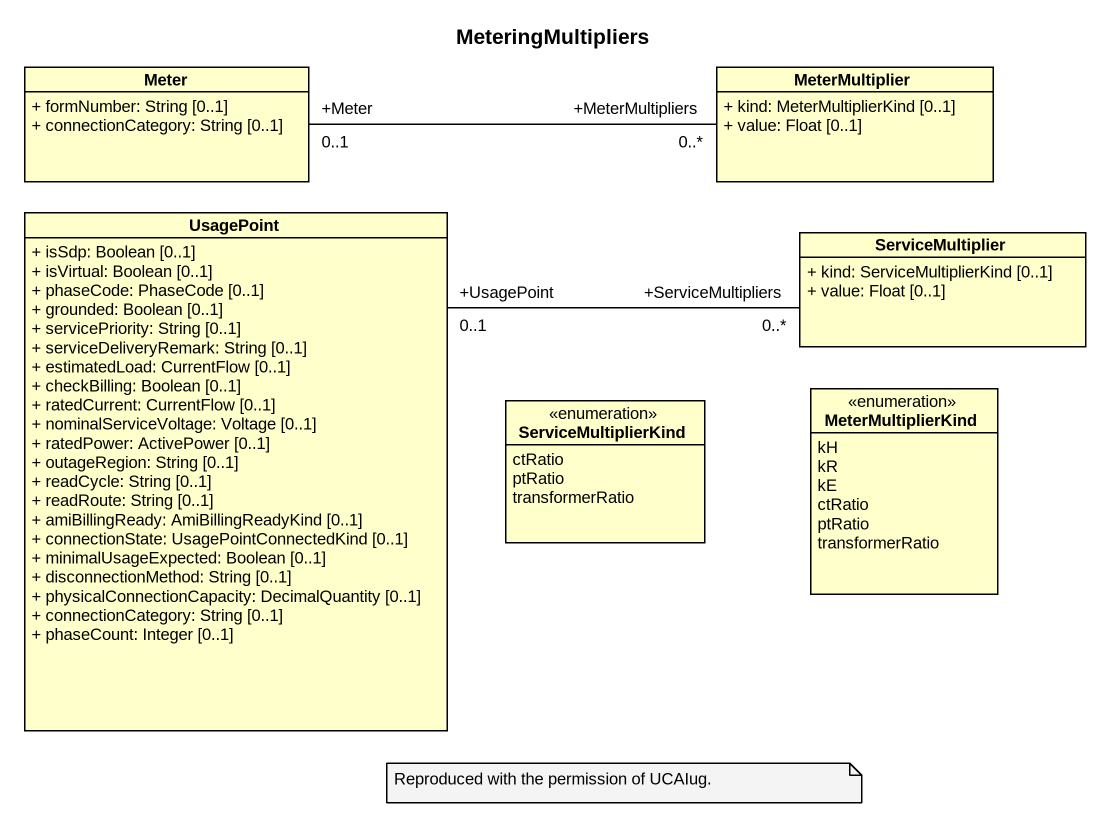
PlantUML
@startuml
title MeteringMultipliers
hide circle
hide empty members
skinparam classAttributeIconSize 0
class Meter {
  + formNumber: String [0..1]
  + connectionCategory: String [0..1]
}
class MeterMultiplier {
  + kind: MeterMultiplierKind [0..1]
  + value: Float [0..1]
}
class UsagePoint {
  + isSdp: Boolean [0..1]
  + isVirtual: Boolean [0..1]
  + phaseCode: PhaseCode [0..1]
  + grounded: Boolean [0..1]
  + servicePriority: String [0..1]
  + serviceDeliveryRemark: String [0..1]
  + estimatedLoad: CurrentFlow [0..1]
  + checkBilling: Boolean [0..1]
  + ratedCurrent: CurrentFlow [0..1]
  + nominalServiceVoltage: Voltage [0..1]
  + ratedPower: ActivePower [0..1]
  + outageRegion: String [0..1]
  + readCycle: String [0..1]
  + readRoute: String [0..1]
  + amiBillingReady: AmiBillingReadyKind [0..1]
  + connectionState: UsagePointConnectedKind [0..1]
  + minimalUsageExpected: Boolean [0..1]
  + disconnectionMethod: String [0..1]
  + physicalConnectionCapacity: DecimalQuantity [0..1]
  + connectionCategory: String [0..1]
  + phaseCount: Integer [0..1]
}
class ServiceMultiplier {
  + kind: ServiceMultiplierKind [0..1]
  + value: Float [0..1]
}
enum MeterMultiplierKind {
  kH
  kR
  kE
  ctRatio
  ptRatio
  transformerRatio
}
enum ServiceMultiplierKind {
  ctRatio
  ptRatio
  transformerRatio
}
Meter "+Meter\n0..1" -right- "+MeterMultipliers\n0..*" MeterMultiplier
UsagePoint "+UsagePoint\n0..1" -right- "+ServiceMultipliers\n0..*" ServiceMultiplier
note as N1
  Reproduced with the permission of UCAIug.
end note
@enduml
